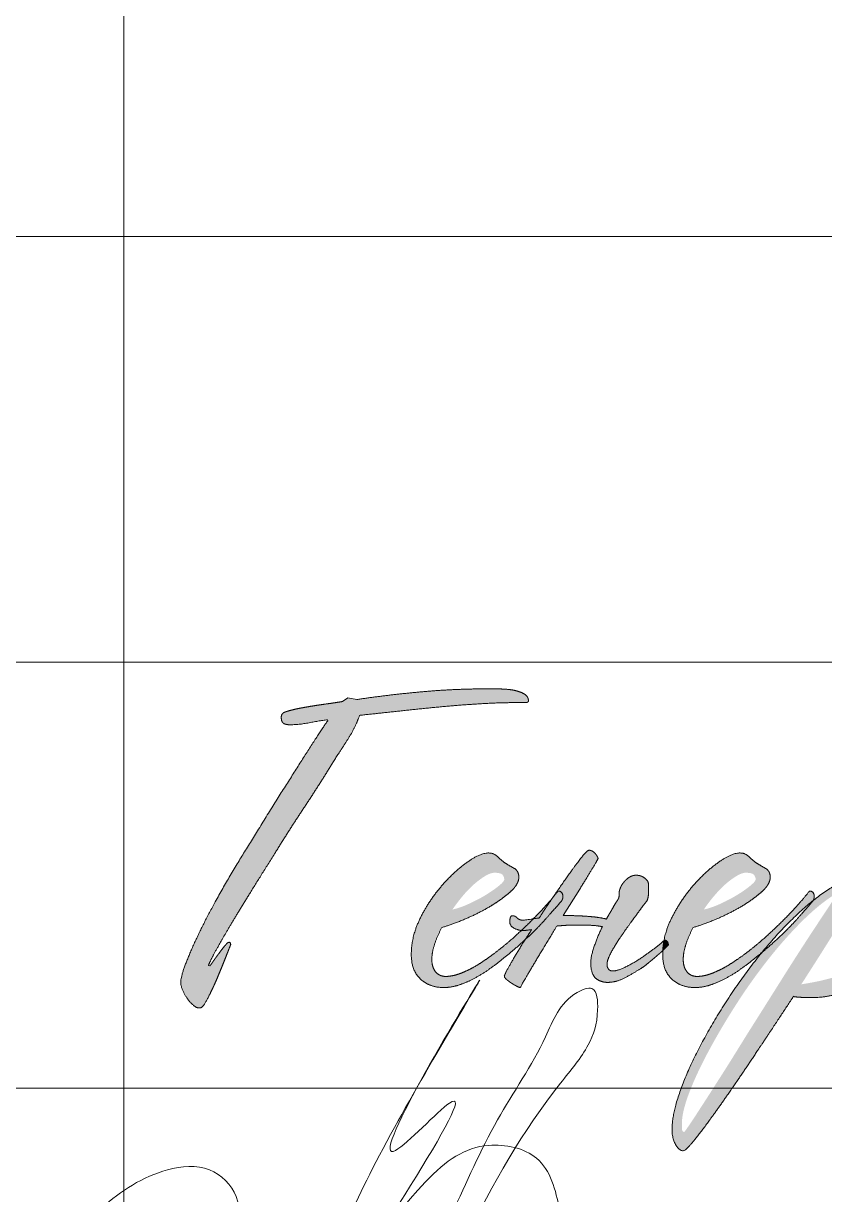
# Model space of a CAD drawing. Header units: metres. Extents: x 0.2 to 41.7, y -0.2 to 56.7.
# Drawn here: x 27.131 to 28.072, y 1.577 to 2.952 of the extents above; entities that cross this region are included whole.
import ezdxf

# ---------------------------------------------------------------- set-up
doc = ezdxf.new("R2010")
doc.units = ezdxf.units.M
doc.layers.add('Level 63', color=7, linetype='Continuous', lineweight=0)

# ---------------------------------------------------------------- blocks, each defined once
blk = doc.blocks.new('*U119')
at = {"linetype": 'Continuous', "lineweight": 0}
h = blk.add_hatch(color=5, dxfattribs=at)
edge = h.paths.add_edge_path()
edge.add_spline(control_points=[(-527.5, 198.8), (-508.4, 200.8), (-488.1, 203), (-467.8, 205.2), (-447.1, 207.2), (-426.5, 209.2), (-406.2, 210.4), (-385.9, 211.6), (-367.2, 211.6)], knot_values=[0, 0, 0, 0.25, 0.25, 0.5, 0.5, 0.75, 0.75, 1, 1, 1], degree=2, periodic=0)
edge.add_line((-367.2, 211.6), (-361.6, 211.6))
edge.add_spline(control_points=[(-361.6, 211.6), (-357.6, 211.6), (-357.6, 213.1), (-357.6, 217.1), (-360.8, 219.5), (-364, 221.9), (-369, 223.2), (-373.9, 224.6), (-379.7, 225), (-385.5, 225.4), (-390.3, 225.4)], knot_values=[0, 0, 0, 0.2, 0.2, 0.4, 0.4, 0.6, 0.6, 0.8, 0.8, 1, 1, 1], degree=2, periodic=0)
edge.add_line((-390.3, 225.4), (-399.8, 225.4))
edge.add_spline(control_points=[(-399.8, 225.4), (-433.2, 225.4), (-465.6, 222.4), (-498.1, 219.5), (-530.3, 214.7)], knot_values=[0, 0, 0, 0.5, 0.5, 1, 1, 1], degree=2, periodic=0)
edge.add_line((-530.3, 214.7), (-539.4, 216.3))
edge.add_line((-539.4, 216.3), (-544.6, 212.7))
edge.add_spline(control_points=[(-544.6, 212.7), (-551, 211.6), (-558.3, 210.6), (-565.7, 209.6), (-573.3, 208.4), (-580.8, 207.2), (-588.2, 205.8), (-595.5, 204.4), (-601.5, 202.4), (-606.3, 201.2), (-606.3, 196.8), (-606.3, 192.5), (-604.3, 190.9), (-602.3, 189.3), (-597.5, 189.3), (-588.4, 189.3), (-578.2, 191.3), (-568.1, 193.3), (-558.9, 194.4)], knot_values=[0, 0, 0, 0.111111, 0.111111, 0.222222, 0.222222, 0.333333, 0.333333, 0.444444, 0.444444, 0.555556, 0.555556, 0.666667, 0.666667, 0.777778, 0.777778, 0.888889, 0.888889, 1, 1, 1], degree=2, periodic=0)
edge.add_spline(control_points=[(-558.9, 194.4), (-564.1, 186.9), (-574.7, 170.6), (-585.2, 154.3), (-597.9, 134.2), (-610.7, 114.1), (-624, 92.6), (-637.3, 71.1), (-648.1, 53.6), (-660, 34.1), (-671.1, 14), (-682.3, -6.1), (-690.4, -23.4), (-698.6, -40.7), (-703.4, -53.6), (-708.1, -66.5), (-707.3, -71.7), (-706.9, -74.9), (-704.9, -79.1), (-703, -83.2), (-700.2, -87), (-697.4, -90.8), (-694.2, -93.4), (-691, -96), (-687.8, -95.6), (-685, -95.2), (-680.3, -86), (-675.5, -76.9), (-670.7, -65.5), (-666, -54.2), (-662, -44.1), (-658, -33.9), (-657.2, -31.9)], knot_values=[0, 0, 0, 0.0625, 0.0625, 0.125, 0.125, 0.1875, 0.1875, 0.25, 0.25, 0.3125, 0.3125, 0.375, 0.375, 0.4375, 0.4375, 0.5, 0.5, 0.5625, 0.5625, 0.625, 0.625, 0.6875, 0.6875, 0.75, 0.75, 0.8125, 0.8125, 0.875, 0.875, 0.9375, 0.9375, 1, 1, 1], degree=2, periodic=0)
edge.add_spline(control_points=[(-657.2, -31.9), (-657.2, -28.7), (-660, -29.9)], knot_values=[0, 0, 0, 1, 1, 1], degree=2, periodic=0)
edge.add_spline(control_points=[(-660, -29.9), (-661.2, -30.7), (-663.8, -33.9), (-666.4, -37.1), (-669.3, -41.1), (-672.3, -45.1), (-674.7, -48.6), (-677.1, -52.2), (-678.3, -53.4)], knot_values=[0, 0, 0, 0.25, 0.25, 0.5, 0.5, 0.75, 0.75, 1, 1, 1], degree=2, periodic=0)
edge.add_line((-678.3, -53.4), (-679.5, -53))
edge.add_spline(control_points=[(-679.5, -53), (-679.5, -51.8), (-674.9, -43.1), (-670.3, -34.3), (-661.6, -19.4), (-652.8, -4.5), (-640.3, 15.8), (-627.8, 36.1), (-612.2, 60.8)], knot_values=[0, 0, 0, 0.25, 0.25, 0.5, 0.5, 0.75, 0.75, 1, 1, 1], degree=2, periodic=0)
edge.add_spline(control_points=[(-612.2, 60.8), (-598.3, 83.4), (-584, 104.9), (-569.7, 126.4), (-555.8, 149.1), (-548.6, 160.6), (-540.2, 173.4), (-531.9, 186.1), (-527.5, 198.8)], knot_values=[0, 0, 0, 0.25, 0.25, 0.5, 0.5, 0.75, 0.75, 1, 1, 1], degree=2, periodic=0)
h = blk.add_hatch(color=5, dxfattribs=at)
edge = h.paths.add_edge_path()
edge.add_line((-187.2, -200.4), (-169.5, -200.4))
edge.add_spline(control_points=[(-169.5, -200.4), (-164.7, -193.6), (-159.4, -186), (-143.3, -163), (-125.2, -135.7), (-107.1, -108.5), (-91.2, -84.2)], knot_values=[0, 0, 0, 0.141373, 0.141373, 0.570687, 0.570687, 1, 1, 1], degree=2, periodic=0)
edge.add_spline(control_points=[(-91.2, -84.2), (-86, -85), (-79.7, -85)], knot_values=[0, 0, 0, 1, 1, 1], degree=2, periodic=0)
edge.add_line((-79.7, -85), (-68.5, -85))
edge.add_spline(control_points=[(-68.5, -85), (-56.6, -85), (-42.5, -80), (-28.4, -75), (-16.1, -68.9), (-3.8, -62.7), (5.2, -56.9), (14.1, -51.2), (15.7, -49.6)], knot_values=[0, 0, 0, 0.25, 0.25, 0.5, 0.5, 0.75, 0.75, 1, 1, 1], degree=2, periodic=0)
edge.add_spline(control_points=[(15.7, -49.6), (18.9, -47.2), (18.9, -44.8), (18.9, -42.4), (16.9, -42.4), (15.7, -42.4), (14.1, -43.6)], knot_values=[0, 0, 0, 0.333333, 0.333333, 0.666667, 0.666667, 1, 1, 1], degree=2, periodic=0)
edge.add_spline(control_points=[(14.1, -43.6), (12.1, -44.8), (8.5, -46.2), (4.9, -47.6), (1, -49.2), (-3, -50.8), (-6.6, -52.4), (-10.2, -54), (-11.8, -54.8)], knot_values=[0, 0, 0, 0.25, 0.25, 0.5, 0.5, 0.75, 0.75, 1, 1, 1], degree=2, periodic=0)
edge.add_line((-11.8, -54.8), (-12.6, -52.4))
edge.add_spline(control_points=[(-12.6, -52.4), (-10.6, -51.2), (-5, -44.6), (0.6, -38), (6.3, -28.9), (12.1, -19.8), (16.5, -9.8), (21, 0.1), (21, 8.1)], knot_values=[0, 0, 0, 0.25, 0.25, 0.5, 0.5, 0.75, 0.75, 1, 1, 1], degree=2, periodic=0)
edge.add_spline(control_points=[(21, 8.1), (21, 39.5), (-12, 39.5), (-12.8, 39.5), (-13.2, 39.3), (-13.6, 39.1), (-14.4, 39.1)], knot_values=[0, 0, 0, 0.333333, 0.333333, 0.666667, 0.666667, 1, 1, 1], degree=2, periodic=0)
edge.add_spline(control_points=[(-14.4, 39.1), (-4, 56.6), (2, 67.9), (8, 79.3), (8, 81.7), (8, 84.1), (5.2, 84.1), (1.3, 84.1), (-2.3, 80.7), (-5.9, 77.3), (-9.1, 73.3), (-11.1, 70.5), (-18.6, 60), (-26.2, 49.5), (-36.9, 33.5)], knot_values=[0, 0, 0, 0.142857, 0.142857, 0.285714, 0.285714, 0.428571, 0.428571, 0.571429, 0.571429, 0.714286, 0.714286, 0.857143, 0.857143, 1, 1, 1], degree=2, periodic=0)
edge.add_spline(control_points=[(-36.9, 33.5), (-53.5, 26.6), (-71.1, 12.5)], knot_values=[0, 0, 0, 1, 1, 1], degree=2, periodic=0)
edge.add_line((-71.1, 12.5), (-71.4, 12.1))
edge.add_spline(control_points=[(-71.4, 12.1), (-76.2, 6.5), (-86.9, -5.6), (-97.7, -17.8), (-115.6, -33.7), (-119.2, -36.8), (-122.9, -39.9)], knot_values=[0, 0, 0, 0.417557, 0.417557, 0.835113, 0.835113, 1, 1, 1], degree=2, periodic=0)
edge.add_spline(control_points=[(-122.9, -39.9), (-138.9, -59.5), (-153.5, -81.4), (-171, -107.7), (-184.3, -132.9), (-197.7, -158.2), (-205.4, -180.5), (-209.2, -191.2), (-211.1, -200.4)], knot_values=[0, 0, 0, 0.251666, 0.251666, 0.552886, 0.552886, 0.854105, 0.854105, 1, 1, 1], degree=2, periodic=0)
edge.add_line((-211.1, -200.4), (-201.9, -200.4))
edge.add_spline(control_points=[(-201.9, -200.4), (-200.2, -192.6), (-196.5, -182.5), (-189.7, -164.2), (-177.8, -141.7), (-165.9, -119.2), (-150.4, -94.8), (-134.9, -70.3), (-117.4, -48), (-99.9, -25.7), (-81.4, -7.4), (-62.9, 10.9), (-45.8, 20.8)], knot_values=[0, 0, 0, 0.100007, 0.100007, 0.280006, 0.280006, 0.460004, 0.460004, 0.640003, 0.640003, 0.820001, 0.820001, 1, 1, 1], degree=2, periodic=0)
edge.add_spline(control_points=[(-45.8, 20.8), (-59.3, 0.5), (-74.8, -23.1), (-90.3, -46.8), (-105, -70.3), (-115, -86.2), (-125.9, -103.5), (-136.9, -120.8), (-147.2, -137.5), (-157.5, -154.2), (-167.1, -169.1), (-176.6, -184.1), (-184, -195.4), (-185.7, -198), (-187.2, -200.4)], knot_values=[0, 0, 0, 0.160543, 0.160543, 0.321085, 0.321085, 0.481628, 0.481628, 0.642171, 0.642171, 0.802713, 0.802713, 0.963256, 0.963256, 1, 1, 1], degree=2, periodic=0)
edge = h.paths.add_edge_path(flags=16)
edge.add_spline(control_points=[(-83.2, -71.9), (-82, -69.9), (-81, -68.5), (-80, -67.1), (-78.8, -65.1), (-62.9, -40.4), (-47.4, -15.4), (-31.9, 9.7), (-19.1, 30.8)], knot_values=[0, 0, 0, 0.25, 0.25, 0.5, 0.5, 0.75, 0.75, 1, 1, 1], degree=2, periodic=0)
edge.add_spline(control_points=[(-19.1, 30.8), (-17.6, 31.2), (-14.4, 31.2), (-5.6, 31.2), (0.1, 26.2), (5.9, 21.2), (5.9, 10.9)], knot_values=[0, 0, 0, 0.333333, 0.333333, 0.666667, 0.666667, 1, 1, 1], degree=2, periodic=0)
edge.add_spline(control_points=[(5.9, 10.9), (5.9, -2.2), (0.3, -14.2), (-5.2, -26.1), (-12.6, -35.7), (-19.9, -45.2), (-27.3, -51.6), (-34.7, -57.9), (-38.6, -60.3), (-41.4, -61.9), (-47, -63.7), (-52.6, -65.5), (-58.9, -67.1), (-65.3, -68.7), (-71.8, -69.9), (-78.4, -71.1), (-83.2, -71.9)], knot_values=[0, 0, 0, 0.125, 0.125, 0.25, 0.25, 0.375, 0.375, 0.5, 0.5, 0.625, 0.625, 0.75, 0.75, 0.875, 0.875, 1, 1, 1], degree=2, periodic=0)
h = blk.add_hatch(color=5, dxfattribs=at)
edge = h.paths.add_edge_path()
edge.add_line((-354.4, -16.6), (-356.4, -17))
edge.add_spline(control_points=[(-356.4, -17), (-361.3, -17.9), (-364.8, -17.6)], knot_values=[0, 0, 0, 1, 1, 1], degree=2, periodic=0)
edge.add_spline(control_points=[(-364.8, -17.6), (-370.6, -23.1), (-376.8, -28.5), (-385.2, -35.7), (-393.7, -42), (-402.3, -48.4), (-410.6, -53.4), (-419, -58.3), (-426.7, -61.1), (-434.5, -63.9), (-440.9, -63.9), (-447.2, -63.9), (-451, -59.3), (-454.8, -54.8), (-454.8, -46.8), (-454.8, -39.6), (-452, -31.3), (-449.2, -22.9), (-444.8, -14.6)], knot_values=[0, 0, 0, 0.047522, 0.047522, 0.166582, 0.166582, 0.285641, 0.285641, 0.404701, 0.404701, 0.523761, 0.523761, 0.642821, 0.642821, 0.76188, 0.76188, 0.88094, 0.88094, 1, 1, 1], degree=2, periodic=0)
edge.add_spline(control_points=[(-444.8, -14.6), (-435.7, -12.2), (-422.4, -6.6), (-409, -1), (-396.9, 6.1), (-384.8, 13.3), (-376, 21.1), (-367.3, 28.8), (-367.3, 36), (-367.3, 42.3), (-372.4, 45.1), (-377.6, 47.9), (-381.2, 50.3), (-384.8, 52.7), (-388.5, 56.5), (-392.3, 60.3), (-397.9, 60.3), (-405.8, 60.3), (-418.8, 51.3), (-431.7, 42.3), (-444.4, 27.8), (-457.2, 13.3), (-466.3, -5), (-475.5, -23.3), (-475.5, -41.6), (-475.5, -58), (-466.3, -66.5), (-457.2, -75.1), (-442.8, -75.1), (-434.5, -75.1), (-425.1, -71.7), (-415.8, -68.3), (-406.2, -62.5), (-396.7, -56.8), (-387.1, -49.2), (-377.6, -41.6), (-368.4, -33.7), (-364.4, -30.1), (-360.8, -26.7)], knot_values=[0, 0, 0, 0.054871, 0.054871, 0.109741, 0.109741, 0.164612, 0.164612, 0.219482, 0.219482, 0.274353, 0.274353, 0.329223, 0.329223, 0.384094, 0.384094, 0.438964, 0.438964, 0.493835, 0.493835, 0.548705, 0.548705, 0.603576, 0.603576, 0.658446, 0.658446, 0.713317, 0.713317, 0.768187, 0.768187, 0.823058, 0.823058, 0.877928, 0.877928, 0.932799, 0.932799, 0.987669, 0.987669, 1, 1, 1], degree=2, periodic=0)
edge.add_spline(control_points=[(-360.8, -26.7), (-357.4, -21.7), (-354.4, -16.6)], knot_values=[0, 0, 0, 1, 1, 1], degree=2, periodic=0)
edge = h.paths.add_edge_path(flags=16)
edge.add_spline(control_points=[(-434.1, 3.4), (-428.9, 11), (-423.2, 17.7), (-417.4, 24.5), (-411.6, 29.5), (-405.8, 34.4), (-400.7, 37.4), (-395.5, 40.4), (-391.9, 40.4), (-385.6, 40.4), (-383.8, 38.4), (-382, 36.4), (-382, 33.6)], knot_values=[0, 0, 0, 0.166667, 0.166667, 0.333333, 0.333333, 0.5, 0.5, 0.666667, 0.666667, 0.833333, 0.833333, 1, 1, 1], degree=2, periodic=0)
edge.add_spline(control_points=[(-382, 33.6), (-382, 31.7), (-387.3, 27.3), (-392.7, 22.9), (-400.5, 18.1), (-408.2, 13.4), (-417.4, 9.2), (-426.5, 5), (-434.1, 3.4)], knot_values=[0, 0, 0, 0.25, 0.25, 0.5, 0.5, 0.75, 0.75, 1, 1, 1], degree=2, periodic=0)
h = blk.add_hatch(color=5, dxfattribs=at)
edge = h.paths.add_edge_path()
edge.add_spline(control_points=[(-221.3, -27.9), (-224.5, -30.9), (-230.5, -35.5), (-237, -40.5), (-244.6, -45.6), (-252.6, -50.8), (-260.3, -54.6), (-268.1, -58.4), (-273.2, -58.4), (-275.6, -58.4), (-277, -56.6), (-278.4, -54.8), (-278.4, -53.2)], knot_values=[0, 0, 0, 0.154355, 0.154355, 0.323484, 0.323484, 0.492613, 0.492613, 0.661742, 0.661742, 0.830871, 0.830871, 1, 1, 1], degree=2, periodic=0)
edge.add_spline(control_points=[(-278.4, -53.2), (-279.2, -48.4), (-274.6, -40.1), (-270.1, -31.7), (-264.9, -24.2), (-262.5, -20.6), (-258.5, -15), (-254.5, -9.4), (-250.6, -4.1), (-246.6, 1.3), (-243.4, 5.7), (-240.2, 10.1), (-239, 11.3)], knot_values=[0, 0, 0, 0.166667, 0.166667, 0.333333, 0.333333, 0.5, 0.5, 0.666667, 0.666667, 0.833333, 0.833333, 1, 1, 1], degree=2, periodic=0)
edge.add_spline(control_points=[(-239, 11.3), (-237, 14), (-236.8, 20.4), (-236.6, 26.8), (-237, 30), (-237.4, 32.7), (-241, 35.3), (-244.6, 37.9), (-249.4, 37.9), (-253, 37.9), (-256.1, 35.9), (-259.3, 33.9), (-261.7, 30.9), (-264.1, 28), (-265.3, 24.8), (-266.5, 21.6), (-266.5, 19.6)], knot_values=[0, 0, 0, 0.125, 0.125, 0.25, 0.25, 0.375, 0.375, 0.5, 0.5, 0.625, 0.625, 0.75, 0.75, 0.875, 0.875, 1, 1, 1], degree=2, periodic=0)
edge.add_spline(control_points=[(-266.5, 19.6), (-265.7, 15.2), (-269.3, 10.9), (-270.1, 9.7), (-274.4, 2.1), (-276.8, -1.9), (-279.2, -6.2)], knot_values=[0, 0, 0, 0.333333, 0.333333, 0.666667, 0.666667, 1, 1, 1], degree=2, periodic=0)
edge.add_spline(control_points=[(-279.2, -6.2), (-283.2, -5.1), (-289.2, -4.3), (-295.9, -3.5), (-303.5, -3.1), (-311, -2.7), (-318.2, -2.7)], knot_values=[0, 0, 0, 0.333333, 0.333333, 0.666667, 0.666667, 1, 1, 1], degree=2, periodic=0)
edge.add_line((-318.2, -2.7), (-322.6, -2.7))
edge.add_line((-322.6, -2.7), (-305.9, 24))
edge.add_spline(control_points=[(-305.9, 24), (-297.9, 37.1), (-292.7, 45.7), (-287.6, 54.2), (-287.6, 54.6)], knot_values=[0, 0, 0, 0.5, 0.5, 1, 1, 1], degree=2, periodic=0)
edge.add_spline(control_points=[(-287.6, 54.6), (-288, 57), (-290.7, 60), (-293.5, 63), (-296.7, 63), (-298.7, 63), (-305.7, 54), (-312.6, 45.1), (-322.2, 31.3), (-325.2, 27), (-328.4, 22.4)], knot_values=[0, 0, 0, 0.23155, 0.23155, 0.4631, 0.4631, 0.69465, 0.69465, 0.9262, 0.9262, 1, 1, 1], degree=2, periodic=0)
edge.add_line((-328.4, 22.4), (-327.9, 22))
edge.add_spline(control_points=[(-327.9, 22), (-324.3, 22), (-323.3, 18.6), (-322.3, 15.3), (-324.3, 12.1)], knot_values=[0, 0, 0, 0.5, 0.5, 1, 1, 1], degree=2, periodic=0)
edge.add_spline(control_points=[(-324.3, 12.1), (-329.1, 6.5), (-339.8, -5.6), (-348.1, -15), (-360.8, -26.7)], knot_values=[0, 0, 0, 0.563292, 0.563292, 1, 1, 1], degree=2, periodic=0)
edge.add_spline(control_points=[(-360.8, -26.7), (-361.4, -27.6), (-362, -28.5), (-370.7, -42.4), (-376.3, -52.4), (-381.9, -62.3), (-381.9, -63.5), (-381.9, -65.1), (-379.5, -67.1), (-377.1, -69.1), (-374.3, -70.9), (-371.5, -72.7), (-369.1, -73.9), (-366.7, -75.1), (-365.9, -75.1)], knot_values=[0, 0, 0, 0.024641, 0.024641, 0.187201, 0.187201, 0.349761, 0.349761, 0.512321, 0.512321, 0.67488, 0.67488, 0.83744, 0.83744, 1, 1, 1], degree=2, periodic=0)
edge.add_spline(control_points=[(-365.9, -75.1), (-363.6, -70.7), (-357, -59.6), (-350.4, -48.4), (-341.7, -34.1), (-335.7, -24.1), (-328.9, -13)], knot_values=[0, 0, 0, 0.333333, 0.333333, 0.666667, 0.666667, 1, 1, 1], degree=2, periodic=0)
edge.add_spline(control_points=[(-328.9, -13), (-325.8, -13), (-322.2, -12.6), (-313.8, -12.2), (-305.1, -12.2), (-296.3, -12.2), (-288.4, -13), (-285.6, -13.4), (-283.2, -13.8)], knot_values=[0, 0, 0, 0.25, 0.25, 0.5, 0.5, 0.75, 0.75, 1, 1, 1], degree=2, periodic=0)
edge.add_line((-283.2, -13.8), (-284, -15.4))
edge.add_spline(control_points=[(-284, -15.4), (-288.8, -25.3), (-292.3, -36.3), (-295.9, -47.2), (-294.7, -54.8), (-293.5, -63.5), (-288.8, -66.7), (-284, -69.9), (-278, -69.9), (-268.9, -69.9), (-259.9, -64.9), (-251, -60), (-244.6, -56), (-241.4, -54), (-237, -50.4), (-232.7, -46.8), (-228.5, -43.2), (-225.2, -40.4), (-222.5, -37.8)], knot_values=[0, 0, 0, 0.113755, 0.113755, 0.227509, 0.227509, 0.341264, 0.341264, 0.455018, 0.455018, 0.568773, 0.568773, 0.682527, 0.682527, 0.796282, 0.796282, 0.910037, 0.910037, 1, 1, 1], degree=2, periodic=0)
edge.add_spline(control_points=[(-222.5, -37.8), (-222.2, -32.9), (-221.3, -27.9)], knot_values=[0, 0, 0, 1, 1, 1], degree=2, periodic=0)
h = blk.add_hatch(color=5, dxfattribs=at)
edge = h.paths.add_edge_path()
edge.add_spline(control_points=[(-71.1, 12.5), (-69.5, 15.5), (-70.4, 18.6), (-71.4, 22), (-75, 22)], knot_values=[0, 0, 0, 0.480917, 0.480917, 1, 1, 1], degree=2, periodic=0)
edge.add_spline(control_points=[(-75, 22), (-81.8, 12.9), (-95.1, -1.1), (-108.4, -15), (-123.9, -28.5), (-132.3, -35.7), (-140.8, -42), (-149.4, -48.4), (-157.8, -53.4), (-166.1, -58.3), (-173.9, -61.1), (-181.6, -63.9), (-188, -63.9), (-194.4, -63.9), (-198.1, -59.3), (-201.9, -54.8), (-201.9, -46.8), (-201.9, -39.6), (-199.1, -31.3), (-196.3, -22.9), (-192, -14.6)], knot_values=[0, 0, 0, 0.1, 0.1, 0.2, 0.2, 0.3, 0.3, 0.4, 0.4, 0.5, 0.5, 0.6, 0.6, 0.7, 0.7, 0.8, 0.8, 0.9, 0.9, 1, 1, 1], degree=2, periodic=0)
edge.add_spline(control_points=[(-192, -14.6), (-182.8, -12.2), (-169.5, -6.6), (-156.2, -1), (-144, 6.1), (-131.9, 13.3), (-123.1, 21.1), (-114.4, 28.8), (-114.4, 36), (-114.4, 42.3), (-119.6, 45.1), (-124.7, 47.9), (-128.3, 50.3), (-131.9, 52.7), (-135.7, 56.5), (-139.4, 60.3), (-145, 60.3), (-153, 60.3), (-165.9, 51.3), (-178.8, 42.3), (-191.6, 27.8), (-204.3, 13.3), (-213.5, -5), (-219, -16.1), (-221.2, -27.2)], knot_values=[0, 0, 0, 0.086156, 0.086156, 0.172312, 0.172312, 0.258468, 0.258468, 0.344624, 0.344624, 0.430779, 0.430779, 0.516935, 0.516935, 0.603091, 0.603091, 0.689247, 0.689247, 0.775403, 0.775403, 0.861559, 0.861559, 0.947715, 0.947715, 1, 1, 1], degree=2, periodic=0)
edge.add_line((-221.2, -27.2), (-220.7, -27.3))
edge.add_spline(control_points=[(-220.7, -27.3), (-217.5, -27.3), (-216.8, -32.1)], knot_values=[0, 0, 0, 1, 1, 1], degree=2, periodic=0)
edge.add_line((-216.8, -32.1), (-221.1, -36.5))
edge.add_spline(control_points=[(-221.1, -36.5), (-221.8, -37.1), (-222.5, -37.8)], knot_values=[0, 0, 0, 1, 1, 1], degree=2, periodic=0)
edge.add_spline(control_points=[(-222.5, -37.8), (-222.6, -39.7), (-222.6, -41.6), (-222.6, -58), (-213.5, -66.5), (-204.3, -75.1), (-190, -75.1), (-181.6, -75.1), (-172.3, -71.7), (-162.9, -68.3), (-153.4, -62.5), (-143.8, -56.8), (-134.3, -49.2), (-128.5, -44.6), (-122.9, -39.9)], knot_values=[0, 0, 0, 0.018213, 0.018213, 0.193372, 0.193372, 0.368531, 0.368531, 0.54369, 0.54369, 0.718849, 0.718849, 0.894009, 0.894009, 1, 1, 1], degree=2, periodic=0)
edge.add_spline(control_points=[(-122.9, -39.9), (-119.7, -36), (-116.5, -32.3), (-97, -9.4), (-76.5, 8.1), (-73.8, 10.4), (-71.1, 12.5)], knot_values=[0, 0, 0, 0.126896, 0.126896, 0.89826, 0.89826, 1, 1, 1], degree=2, periodic=0)
edge = h.paths.add_edge_path(flags=16)
edge.add_spline(control_points=[(-181.2, 3.4), (-176.1, 11), (-170.3, 17.7), (-164.5, 24.5), (-158.7, 29.5), (-153, 34.4), (-147.8, 37.4), (-142.6, 40.4), (-139.1, 40.4), (-132.7, 40.4), (-130.9, 38.4), (-129.1, 36.4), (-129.1, 33.6)], knot_values=[0, 0, 0, 0.166667, 0.166667, 0.333333, 0.333333, 0.5, 0.5, 0.666667, 0.666667, 0.833333, 0.833333, 1, 1, 1], degree=2, periodic=0)
edge.add_spline(control_points=[(-129.1, 33.6), (-129.1, 31.7), (-134.5, 27.3), (-139.8, 22.9), (-147.6, 18.1), (-155.4, 13.4), (-164.5, 9.2), (-173.7, 5), (-181.2, 3.4)], knot_values=[0, 0, 0, 0.25, 0.25, 0.5, 0.5, 0.75, 0.75, 1, 1, 1], degree=2, periodic=0)
h = blk.add_hatch(color=5, dxfattribs=at)
edge = h.paths.add_edge_path()
edge.add_spline(control_points=[(-327.9, 22), (-330.3, 18.8), (-333.5, 14.9)], knot_values=[0, 0, 0, 1, 1, 1], degree=2, periodic=0)
edge.add_spline(control_points=[(-333.5, 14.9), (-337.9, 8.5), (-342.5, 1.7), (-344.5, -1.5), (-346.8, -5.1)], knot_values=[0, 0, 0, 0.299722, 0.299722, 1, 1, 1], degree=2, periodic=0)
edge.add_spline(control_points=[(-346.8, -5.1), (-349.9, -5.4), (-352.7, -5.9)], knot_values=[0, 0, 0, 1, 1, 1], degree=2, periodic=0)
edge.add_spline(control_points=[(-352.7, -5.9), (-358.5, -11.8), (-364.8, -17.6)], knot_values=[0, 0, 0, 1, 1, 1], degree=2, periodic=0)
edge.add_spline(control_points=[(-364.8, -17.6), (-361.3, -17.9), (-356.4, -17)], knot_values=[0, 0, 0, 1, 1, 1], degree=2, periodic=0)
edge.add_line((-356.4, -17), (-354.4, -16.6))
edge.add_spline(control_points=[(-354.4, -16.6), (-357.4, -21.7), (-360.8, -26.7)], knot_values=[0, 0, 0, 1, 1, 1], degree=2, periodic=0)
edge.add_spline(control_points=[(-360.8, -26.7), (-348.2, -15.1), (-339.8, -5.7)], knot_values=[0, 0, 0, 1, 1, 1], degree=2, periodic=0)
edge.add_line((-339.8, -5.7), (-339.8, -5.6))
edge.add_spline(control_points=[(-339.8, -5.6), (-329.1, 6.5), (-324.3, 12.1)], knot_values=[0, 0, 0, 1, 1, 1], degree=2, periodic=0)
edge.add_spline(control_points=[(-324.3, 12.1), (-322.3, 15.3), (-323.3, 18.6), (-324.3, 22), (-327.9, 22)], knot_values=[0, 0, 0, 0.5, 0.5, 1, 1, 1], degree=2, periodic=0)
h = blk.add_hatch(color=5, dxfattribs=at)
edge = h.paths.add_edge_path()
edge.add_spline(control_points=[(-333.5, 14.9), (-339.4, 7.9), (-348, -1.1), (-350.3, -3.5), (-352.7, -5.9)], knot_values=[0, 0, 0, 0.787625, 0.787625, 1, 1, 1], degree=2, periodic=0)
edge.add_spline(control_points=[(-352.7, -5.9), (-349.9, -5.4), (-346.8, -5.1)], knot_values=[0, 0, 0, 1, 1, 1], degree=2, periodic=0)
edge.add_spline(control_points=[(-346.8, -5.1), (-344.5, -1.5), (-342.5, 1.7)], knot_values=[0, 0, 0, 1, 1, 1], degree=2, periodic=0)
edge.add_line((-342.5, 1.7), (-342.5, 1.7))
edge.add_spline(control_points=[(-342.5, 1.7), (-337.9, 8.5), (-333.5, 14.9)], knot_values=[0, 0, 0, 1, 1, 1], degree=2, periodic=0)
h = blk.add_hatch(color=5, dxfattribs=at)
edge = h.paths.add_edge_path()
edge.add_spline(control_points=[(-365.5, -7), (-367.5, -6.6), (-368.7, -5.3), (-369.9, -3.9), (-371.9, -3.1), (-376.3, -1.5), (-376.3, -7.8)], knot_values=[0, 0, 0, 0.333333, 0.333333, 0.666667, 0.666667, 1, 1, 1], degree=2, periodic=0)
edge.add_spline(control_points=[(-376.3, -7.8), (-377.1, -14.2), (-369.1, -16.6)], knot_values=[0, 0, 0, 1, 1, 1], degree=2, periodic=0)
edge.add_spline(control_points=[(-369.1, -16.6), (-367.4, -17.5), (-364.8, -17.6)], knot_values=[0, 0, 0, 1, 1, 1], degree=2, periodic=0)
edge.add_spline(control_points=[(-364.8, -17.6), (-358.5, -11.8), (-352.7, -5.9)], knot_values=[0, 0, 0, 1, 1, 1], degree=2, periodic=0)
edge.add_spline(control_points=[(-352.7, -5.9), (-353.5, -6.1), (-354.4, -6.2), (-364, -7.8), (-365.5, -7)], knot_values=[0, 0, 0, 0.193262, 0.193262, 1, 1, 1], degree=2, periodic=0)
h = blk.add_hatch(color=5, dxfattribs=at)
edge = h.paths.add_edge_path()
edge.add_spline(control_points=[(-222.5, -37.8), (-221.8, -37.1), (-221.1, -36.5)], knot_values=[0, 0, 0, 1, 1, 1], degree=2, periodic=0)
edge.add_line((-221.1, -36.5), (-216.8, -32.1))
edge.add_spline(control_points=[(-216.8, -32.1), (-217.5, -27.3), (-220.7, -27.3)], knot_values=[0, 0, 0, 1, 1, 1], degree=2, periodic=0)
edge.add_spline(control_points=[(-220.7, -27.3), (-221, -27.6), (-221.3, -27.9)], knot_values=[0, 0, 0, 1, 1, 1], degree=2, periodic=0)
edge.add_spline(control_points=[(-221.3, -27.9), (-222.2, -32.9), (-222.5, -37.8)], knot_values=[0, 0, 0, 1, 1, 1], degree=2, periodic=0)
h = blk.add_hatch(color=5, dxfattribs=at)
edge = h.paths.add_edge_path()
edge.add_line((-201.9, -200.4), (-211.1, -200.4))
edge.add_spline(control_points=[(-211.1, -200.4), (-213.2, -210.1), (-213.2, -217.8), (-213.2, -226.6), (-209.6, -233), (-206, -239.3), (-202.1, -239.3), (-198.9, -239.3), (-187.2, -224.2), (-179.3, -214.1), (-169.5, -200.4)], knot_values=[0, 0, 0, 0.123175, 0.123175, 0.362046, 0.362046, 0.600918, 0.600918, 0.839789, 0.839789, 1, 1, 1], degree=2, periodic=0)
edge.add_line((-169.5, -200.4), (-187.2, -200.4))
edge.add_spline(control_points=[(-187.2, -200.4), (-192.4, -208.3), (-195.9, -213.5), (-200.5, -220.3), (-200.9, -220.3), (-202.9, -220.3), (-203.1, -217.5), (-203.2, -214.7), (-203.2, -211.1), (-203.2, -206.5), (-201.9, -200.4)], knot_values=[0, 0, 0, 0.182925, 0.182925, 0.420144, 0.420144, 0.657362, 0.657362, 0.89458, 0.89458, 1, 1, 1], degree=2, periodic=0)
at = {"color": 5, "linetype": 'Continuous', "lineweight": 0, "flags": 128}
for points in [[(-399.8, 225.4), (-390.3, 225.4)], [(-544.6, 212.7), (-539.4, 216.3), (-530.3, 214.7)], [(-361.6, 211.6), (-367.2, 211.6)], [(-305.9, 24), (-322.6, -2.7), (-318.2, -2.7)], [(-354.4, -16.6), (-356.4, -17)], [(-284, -15.4), (-283.2, -13.8)], [(-216.8, -32.1), (-221.1, -36.5)], [(-679.5, -53), (-678.3, -53.4)]]:
    blk.add_lwpolyline(points, dxfattribs=at)
at = {"color": 5, "linetype": 'Continuous', "lineweight": 0}
for points, knots in [([(-530.3, 214.7), (-498.1, 219.5), (-465.6, 222.4), (-433.2, 225.4), (-399.8, 225.4)], [0, 0, 0, 0.5, 0.5, 1, 1, 1]), ([(-390.3, 225.4), (-385.5, 225.4), (-379.7, 225), (-373.9, 224.6), (-369, 223.2), (-364, 221.9), (-360.8, 219.5), (-357.6, 217.1), (-357.6, 213.1), (-357.6, 211.6), (-361.6, 211.6)], [0, 0, 0, 0.2, 0.2, 0.4, 0.4, 0.6, 0.6, 0.8, 0.8, 1, 1, 1]), ([(-678.3, -53.4), (-677.1, -52.2), (-674.7, -48.6), (-672.3, -45.1), (-669.3, -41.1), (-666.4, -37.1), (-663.8, -33.9), (-661.2, -30.7), (-660, -29.9), (-657.2, -28.7), (-657.2, -31.9), (-658, -33.9), (-662, -44.1), (-666, -54.2), (-670.7, -65.5), (-675.5, -76.9), (-680.3, -86), (-685, -95.2), (-687.8, -95.6), (-691, -96), (-694.2, -93.4), (-697.4, -90.8), (-700.2, -87), (-703, -83.2), (-704.9, -79.1), (-706.9, -74.9), (-707.3, -71.7), (-708.1, -66.5), (-703.4, -53.6), (-698.6, -40.7), (-690.4, -23.4), (-682.3, -6.1), (-671.1, 14), (-660, 34.1), (-648.1, 53.6), (-637.3, 71.1), (-624, 92.6), (-610.7, 114.1), (-597.9, 134.2), (-585.2, 154.3), (-574.7, 170.6), (-564.1, 186.9), (-558.9, 194.4), (-568.1, 193.3), (-578.2, 191.3), (-588.4, 189.3), (-597.5, 189.3), (-602.3, 189.3), (-604.3, 190.9), (-606.3, 192.5), (-606.3, 196.8), (-606.3, 201.2), (-601.5, 202.4), (-595.5, 204.4), (-588.2, 205.8), (-580.8, 207.2), (-573.3, 208.4), (-565.7, 209.6), (-558.3, 210.6), (-551, 211.6), (-544.6, 212.7)], [0, 0, 0, 0.033333, 0.033333, 0.066667, 0.066667, 0.1, 0.1, 0.133333, 0.133333, 0.166667, 0.166667, 0.2, 0.2, 0.233333, 0.233333, 0.266667, 0.266667, 0.3, 0.3, 0.333333, 0.333333, 0.366667, 0.366667, 0.4, 0.4, 0.433333, 0.433333, 0.466667, 0.466667, 0.5, 0.5, 0.533333, 0.533333, 0.566667, 0.566667, 0.6, 0.6, 0.633333, 0.633333, 0.666667, 0.666667, 0.7, 0.7, 0.733333, 0.733333, 0.766667, 0.766667, 0.8, 0.8, 0.833333, 0.833333, 0.866667, 0.866667, 0.9, 0.9, 0.933333, 0.933333, 0.966667, 0.966667, 1, 1, 1]), ([(-367.2, 211.6), (-385.9, 211.6), (-406.2, 210.4), (-426.5, 209.2), (-447.1, 207.2), (-467.8, 205.2), (-488.1, 203), (-508.4, 200.8), (-527.5, 198.8), (-531.9, 186.1), (-540.2, 173.4), (-548.6, 160.6), (-555.8, 149.1), (-569.7, 126.4), (-584, 104.9), (-598.3, 83.4), (-612.2, 60.8)], [0, 0, 0, 0.125, 0.125, 0.25, 0.25, 0.375, 0.375, 0.5, 0.5, 0.625, 0.625, 0.75, 0.75, 0.875, 0.875, 1, 1, 1]), ([(-11.8, -54.8), (-10.2, -54), (-6.6, -52.4), (-3, -50.8), (1, -49.2), (4.9, -47.6), (8.5, -46.2), (12.1, -44.8), (14.1, -43.6), (15.7, -42.4), (16.9, -42.4), (18.9, -42.4), (18.9, -44.8), (18.9, -47.2), (15.7, -49.6), (14.1, -51.2), (5.2, -56.9), (-3.8, -62.7), (-16.1, -68.9), (-28.4, -75), (-42.5, -80), (-56.6, -85), (-68.5, -85), (-73.3, -85), (-79.7, -85), (-86, -85), (-91.2, -84.2), (-107.1, -108.5), (-125.2, -135.7), (-143.3, -163), (-159.4, -186), (-175.4, -209.1), (-187.2, -224.2), (-198.9, -239.3), (-202.1, -239.3), (-206, -239.3), (-209.6, -233), (-213.2, -226.6), (-213.2, -217.8), (-213.2, -202.7), (-205.4, -180.5), (-197.7, -158.2), (-184.3, -132.9), (-171, -107.7), (-153.5, -81.4), (-136, -55.2), (-116.5, -32.3), (-97, -9.4), (-76.5, 8.1), (-56, 25.6), (-36.9, 33.5), (-26.2, 49.5), (-18.6, 60), (-11.1, 70.5), (-9.1, 73.3), (-5.9, 77.3), (-2.3, 80.7), (1.3, 84.1), (5.2, 84.1), (8, 84.1), (8, 81.7), (8, 79.3), (2, 67.9), (-4, 56.6), (-14.4, 39.1), (-13.6, 39.1), (-13.2, 39.3), (-12.8, 39.5), (-12, 39.5), (21, 39.5), (21, 8.1)], [0, 0, 0, 0.028571, 0.028571, 0.057143, 0.057143, 0.085714, 0.085714, 0.114286, 0.114286, 0.142857, 0.142857, 0.171429, 0.171429, 0.2, 0.2, 0.228571, 0.228571, 0.257143, 0.257143, 0.285714, 0.285714, 0.314286, 0.314286, 0.342857, 0.342857, 0.371429, 0.371429, 0.4, 0.4, 0.428571, 0.428571, 0.457143, 0.457143, 0.485714, 0.485714, 0.514286, 0.514286, 0.542857, 0.542857, 0.571429, 0.571429, 0.6, 0.6, 0.628571, 0.628571, 0.657143, 0.657143, 0.685714, 0.685714, 0.714286, 0.714286, 0.742857, 0.742857, 0.771429, 0.771429, 0.8, 0.8, 0.828571, 0.828571, 0.857143, 0.857143, 0.885714, 0.885714, 0.914286, 0.914286, 0.942857, 0.942857, 0.971429, 0.971429, 1, 1, 1]), ([(-612.2, 60.8), (-627.8, 36.1), (-640.3, 15.8), (-652.8, -4.5), (-661.6, -19.4), (-670.3, -34.3), (-674.9, -43.1), (-679.5, -51.8), (-679.5, -53)], [0, 0, 0, 0.25, 0.25, 0.5, 0.5, 0.75, 0.75, 1, 1, 1]), ([(-324.3, 12.1), (-329.1, 6.5), (-339.8, -5.6), (-350.5, -17.8), (-368.4, -33.7), (-377.6, -41.6), (-387.1, -49.2), (-396.7, -56.8), (-406.2, -62.5), (-415.8, -68.3), (-425.1, -71.7), (-434.5, -75.1), (-442.8, -75.1), (-457.2, -75.1), (-466.3, -66.5), (-475.5, -58), (-475.5, -41.6), (-475.5, -23.3), (-466.3, -5), (-457.2, 13.3), (-444.4, 27.8), (-431.7, 42.3), (-418.8, 51.3), (-405.8, 60.3), (-397.9, 60.3), (-392.3, 60.3), (-388.5, 56.5), (-384.8, 52.7), (-381.2, 50.3), (-377.6, 47.9), (-372.4, 45.1), (-367.3, 42.3), (-367.3, 36), (-367.3, 28.8), (-376, 21.1), (-384.8, 13.3), (-396.9, 6.1), (-409, -1), (-422.4, -6.6), (-435.7, -12.2), (-444.8, -14.6), (-449.2, -22.9), (-452, -31.3), (-454.8, -39.6), (-454.8, -46.8), (-454.8, -54.8), (-451, -59.3), (-447.2, -63.9), (-440.9, -63.9), (-434.5, -63.9), (-426.7, -61.1), (-419, -58.3), (-410.6, -53.4), (-402.3, -48.4), (-393.7, -42), (-385.2, -35.7), (-376.8, -28.5), (-361.3, -15), (-348, -1.1), (-334.6, 12.9), (-327.9, 22), (-324.3, 22), (-323.3, 18.6), (-322.3, 15.3), (-324.3, 12.1)], [0, 0, 0, 0.03125, 0.03125, 0.0625, 0.0625, 0.09375, 0.09375, 0.125, 0.125, 0.15625, 0.15625, 0.1875, 0.1875, 0.21875, 0.21875, 0.25, 0.25, 0.28125, 0.28125, 0.3125, 0.3125, 0.34375, 0.34375, 0.375, 0.375, 0.40625, 0.40625, 0.4375, 0.4375, 0.46875, 0.46875, 0.5, 0.5, 0.53125, 0.53125, 0.5625, 0.5625, 0.59375, 0.59375, 0.625, 0.625, 0.65625, 0.65625, 0.6875, 0.6875, 0.71875, 0.71875, 0.75, 0.75, 0.78125, 0.78125, 0.8125, 0.8125, 0.84375, 0.84375, 0.875, 0.875, 0.90625, 0.90625, 0.9375, 0.9375, 0.96875, 0.96875, 1, 1, 1]), ([(-356.4, -17), (-365.1, -18.6), (-369.1, -16.6), (-377.1, -14.2), (-376.3, -7.8), (-376.3, -1.5), (-371.9, -3.1), (-369.9, -3.9), (-368.7, -5.3), (-367.5, -6.6), (-365.5, -7), (-364, -7.8), (-354.4, -6.2), (-350.8, -5.5), (-346.8, -5.1), (-344.5, -1.5), (-342.5, 1.7), (-331.7, 17.6), (-322.2, 31.3), (-312.6, 45.1), (-305.7, 54), (-298.7, 63), (-296.7, 63), (-293.5, 63), (-290.7, 60), (-288, 57), (-287.6, 54.6), (-287.6, 54.2), (-292.7, 45.7), (-297.9, 37.1), (-305.9, 24)], [0, 0, 0, 0.066667, 0.066667, 0.133333, 0.133333, 0.2, 0.2, 0.266667, 0.266667, 0.333333, 0.333333, 0.4, 0.4, 0.466667, 0.466667, 0.533333, 0.533333, 0.6, 0.6, 0.666667, 0.666667, 0.733333, 0.733333, 0.8, 0.8, 0.866667, 0.866667, 0.933333, 0.933333, 1, 1, 1]), ([(-71.4, 12.1), (-76.2, 6.5), (-86.9, -5.6), (-97.7, -17.8), (-115.6, -33.7), (-124.7, -41.6), (-134.3, -49.2), (-143.8, -56.8), (-153.4, -62.5), (-162.9, -68.3), (-172.3, -71.7), (-181.6, -75.1), (-190, -75.1), (-204.3, -75.1), (-213.5, -66.5), (-222.6, -58), (-222.6, -41.6), (-222.6, -23.3), (-213.5, -5), (-204.3, 13.3), (-191.6, 27.8), (-178.8, 42.3), (-165.9, 51.3), (-153, 60.3), (-145, 60.3), (-139.4, 60.3), (-135.7, 56.5), (-131.9, 52.7), (-128.3, 50.3), (-124.7, 47.9), (-119.6, 45.1), (-114.4, 42.3), (-114.4, 36), (-114.4, 28.8), (-123.1, 21.1), (-131.9, 13.3), (-144, 6.1), (-156.2, -1), (-169.5, -6.6), (-182.8, -12.2), (-192, -14.6), (-196.3, -22.9), (-199.1, -31.3), (-201.9, -39.6), (-201.9, -46.8), (-201.9, -54.8), (-198.1, -59.3), (-194.4, -63.9), (-188, -63.9), (-181.6, -63.9), (-173.9, -61.1), (-166.1, -58.3), (-157.8, -53.4), (-149.4, -48.4), (-140.8, -42), (-132.3, -35.7), (-123.9, -28.5), (-108.4, -15), (-95.1, -1.1), (-81.8, 12.9), (-75, 22), (-71.4, 22), (-70.4, 18.6), (-69.4, 15.3), (-71.4, 12.1)], [0, 0, 0, 0.03125, 0.03125, 0.0625, 0.0625, 0.09375, 0.09375, 0.125, 0.125, 0.15625, 0.15625, 0.1875, 0.1875, 0.21875, 0.21875, 0.25, 0.25, 0.28125, 0.28125, 0.3125, 0.3125, 0.34375, 0.34375, 0.375, 0.375, 0.40625, 0.40625, 0.4375, 0.4375, 0.46875, 0.46875, 0.5, 0.5, 0.53125, 0.53125, 0.5625, 0.5625, 0.59375, 0.59375, 0.625, 0.625, 0.65625, 0.65625, 0.6875, 0.6875, 0.71875, 0.71875, 0.75, 0.75, 0.78125, 0.78125, 0.8125, 0.8125, 0.84375, 0.84375, 0.875, 0.875, 0.90625, 0.90625, 0.9375, 0.9375, 0.96875, 0.96875, 1, 1, 1]), ([(-318.2, -2.7), (-311, -2.7), (-303.5, -3.1), (-295.9, -3.5), (-289.2, -4.3), (-283.2, -5.1), (-279.2, -6.2), (-276.8, -1.9), (-274.4, 2.1), (-270.1, 9.7), (-269.3, 10.9), (-265.7, 15.2), (-266.5, 19.6), (-266.5, 21.6), (-265.3, 24.8), (-264.1, 28), (-261.7, 30.9), (-259.3, 33.9), (-256.1, 35.9), (-253, 37.9), (-249.4, 37.9), (-244.6, 37.9), (-241, 35.3), (-237.4, 32.7), (-237, 30), (-236.6, 26.8), (-236.8, 20.4), (-237, 14), (-239, 11.3), (-240.2, 10.1), (-243.4, 5.7), (-246.6, 1.3), (-250.6, -4.1), (-254.5, -9.4), (-258.5, -15), (-262.5, -20.6), (-264.9, -24.2), (-270.1, -31.7), (-274.6, -40.1), (-279.2, -48.4), (-278.4, -53.2), (-278.4, -54.8), (-277, -56.6), (-275.6, -58.4), (-273.2, -58.4), (-268.1, -58.4), (-260.3, -54.6), (-252.6, -50.8), (-244.6, -45.6), (-237, -40.5), (-230.5, -35.5), (-223.9, -30.5), (-220.7, -27.3), (-217.5, -27.3), (-216.8, -32.1)], [0, 0, 0, 0.037037, 0.037037, 0.074074, 0.074074, 0.111111, 0.111111, 0.148148, 0.148148, 0.185185, 0.185185, 0.222222, 0.222222, 0.259259, 0.259259, 0.296296, 0.296296, 0.333333, 0.333333, 0.37037, 0.37037, 0.407407, 0.407407, 0.444444, 0.444444, 0.481481, 0.481481, 0.518519, 0.518519, 0.555556, 0.555556, 0.592593, 0.592593, 0.62963, 0.62963, 0.666667, 0.666667, 0.703704, 0.703704, 0.740741, 0.740741, 0.777778, 0.777778, 0.814815, 0.814815, 0.851852, 0.851852, 0.888889, 0.888889, 0.925926, 0.925926, 0.962963, 0.962963, 1, 1, 1]), ([(-283.2, -13.8), (-285.6, -13.4), (-288.4, -13), (-296.3, -12.2), (-305.1, -12.2), (-313.8, -12.2), (-322.2, -12.6), (-325.8, -13), (-328.9, -13), (-335.7, -24.1), (-341.7, -34.1), (-350.4, -48.4), (-357, -59.6), (-363.6, -70.7), (-365.9, -75.1), (-366.7, -75.1), (-369.1, -73.9), (-371.5, -72.7), (-374.3, -70.9), (-377.1, -69.1), (-379.5, -67.1), (-381.9, -65.1), (-381.9, -63.5), (-381.9, -62.3), (-376.3, -52.4), (-370.7, -42.4), (-362, -28.5), (-358, -22.6), (-354.4, -16.6)], [0, 0, 0, 0.071429, 0.071429, 0.142857, 0.142857, 0.214286, 0.214286, 0.285714, 0.285714, 0.357143, 0.357143, 0.428571, 0.428571, 0.5, 0.5, 0.571429, 0.571429, 0.642857, 0.642857, 0.714286, 0.714286, 0.785714, 0.785714, 0.857143, 0.857143, 0.928571, 0.928571, 1, 1, 1]), ([(-221.1, -36.5), (-224.3, -39.7), (-228.5, -43.2), (-232.7, -46.8), (-237, -50.4), (-241.4, -54), (-244.6, -56), (-251, -60), (-259.9, -64.9), (-268.9, -69.9), (-278, -69.9), (-284, -69.9), (-288.8, -66.7), (-293.5, -63.5), (-294.7, -54.8), (-295.9, -47.2), (-292.3, -36.3), (-288.8, -25.3), (-284, -15.4)], [0, 0, 0, 0.111111, 0.111111, 0.222222, 0.222222, 0.333333, 0.333333, 0.444444, 0.444444, 0.555556, 0.555556, 0.666667, 0.666667, 0.777778, 0.777778, 0.888889, 0.888889, 1, 1, 1])]:
    blk.add_open_spline(points, degree=2, knots=knots, dxfattribs=at)

msp = doc.modelspace()

# ---------------------------------------------------------------- linework, layer by layer
at = {"color": 5, "linetype": 'Continuous', "lineweight": 0}
msp.add_open_spline([(27.253037, 1.192387), (27.291018, 1.269865), (27.34342, 1.376759), (27.379007, 1.504958), (27.389912, 1.573536), (27.350039, 1.613462), (27.284829, 1.606769), (27.220134, 1.564545), (27.172396, 1.50642), (27.14849, 1.443058), (27.151668, 1.382529), (27.167991, 1.314757), (27.205949, 1.257533), (27.265098, 1.225188), (27.331282, 1.211983), (27.39626, 1.23549), (27.453436, 1.258489), (27.523212, 1.311473), (27.566842, 1.422632), (27.631508, 1.54405), (27.682216, 1.663198), (27.740542, 1.745229), (27.76192, 1.80695), (27.804213, 1.824309), (27.806883, 1.783847), (27.795363, 1.748141), (27.680672, 1.613625), (27.600494, 1.41593), (27.538511, 1.257996), (27.467166, 1.191459), (27.451285, 1.228514), (27.442171, 1.266254), (27.431349, 1.343041), (27.486965, 1.487891), (27.532093, 1.605062), (27.754618, 1.973266), (27.487933, 1.53517), (27.726906, 1.792309), (27.405707, 1.316602), (27.586492, 1.588026), (27.663493, 1.642264), (27.744494, 1.626412), (27.765164, 1.546632), (27.774194, 1.420204), (27.740714, 1.256166), (27.622134, 1.179316), (27.536959, 1.139958), (27.455604, 1.139164), (27.384113, 1.157038), (27.359314, 1.203003), (27.354557, 1.244845), (27.365976, 1.316563), (27.492477, 1.307746), (27.709312, 1.621879), (27.402034, 1.170788), (27.600288, 1.309183), (27.679162, 1.350848), (27.737942, 1.561096), (27.481539, 1.137502), (27.727481, 1.334582), (27.843347, 1.589487), (27.561683, 1.11994), (27.822746, 1.330188), (27.944685, 1.577256), (27.654032, 1.149255), (27.93141, 1.32707), (28.053074, 1.581038), (27.7808, 1.127364), (28.041775, 1.34182), (28.152551, 1.566584), (27.875916, 1.082466), (28.168254, 1.364489), (28.233433, 1.530765), (27.949134, 1.042425), (28.324191, 1.389646), (28.37825, 1.595209), (28.060874, 1.034026), (28.453555, 1.392066), (28.449475, 1.619033), (28.208943, 1.029859), (28.805397, 1.676146), (28.920666, 1.851091), (29.466502, 3.029836), (27.786281, -0.26788), (28.318838, 1.065398), (28.469731, 1.216982), (28.747311, 1.552073), (28.627441, 1.284137), (28.16597, 1.367663), (28.569974, 1.377636), (28.820661, 1.383824)], degree=3, knots=[0, 0, 0, 0, 256.28030039, 353.58131197, 406.78522738, 450.94734872, 500.22761836, 589.53939881, 678.24254682, 721.13856782, 789.75517079, 855.62161452, 929.9129522, 986.79576248, 1054.48192276, 1124.9347001, 1189.17495011, 1239.86578545, 1382.59333747, 1533.90398079, 1656.70756148, 1769.1664286, 1833.2414079, 1851.21800601, 1877.0796622, 1919.62692466, 1974.99053494, 2390.09157949, 2511.62758024, 2564.18297989, 2588.529776, 2610.37254079, 2686.21419169, 2814.19414097, 3041.60797564, 3238.1323021, 3458.02266795, 3542.15089648, 3799.69533487, 3964.58073254, 4050.22603181, 4108.45602208, 4174.28617161, 4271.52894856, 4505.32037403, 4614.11437337, 4684.06625533, 4783.34216991, 4858.04725342, 4883.07698908, 4934.25253013, 4987.4475972, 5068.03127765, 5273.31362032, 5528.20890239, 5596.86536951, 5814.9898961, 5861.81433813, 6112.14899392, 6279.11564575, 6419.75527388, 6680.66542493, 6886.77706511, 7007.32957798, 7257.369268, 7454.42330668, 7584.29800853, 7830.03991983, 8047.95629315, 8143.90177888, 8383.19960981, 8658.73968608, 8671.89045693, 8887.94259132, 9221.29617785, 9231.59378963, 9502.18296717, 9820.2573701, 9849.20243526, 10120.03396132, 10495.15185238, 11096.4018751, 11416.73753074, 13371.73747923, 13840.92557822, 14208.2802929, 14424.85585437, 14536.09079215, 14808.08907048, 15252.82969757, 15252.82969757, 15252.82969757, 15252.82969757], dxfattribs=at)
at = {"layer": 'Level 63', "color": 7, "linetype": 'Continuous', "lineweight": 13}
msp.add_line((27.248828, 5.701571), (27.248828, 0.201571), dxfattribs=at)
at = {"layer": 'Level 63', "color": 7, "linetype": 'Continuous', "lineweight": 0}
for p, q in [((23.248828, 2.701571), (29.748828, 2.701571)), ((23.248828, 2.201571), (29.748828, 2.201571)), ((23.248828, 1.701571), (29.748828, 1.701571))]:
    msp.add_line(p, q, dxfattribs=at)

# ---------------------------------------------------------------- block references
at = {"color": 5, "linetype": 'Continuous', "lineweight": 0, "xscale": 0.001166982693818, "yscale": 0.001166982693818, "zscale": 0.001}
msp.add_blockref('*U119', (28.141301, 1.907263), dxfattribs=at)

doc.saveas('drawing.dxf')
